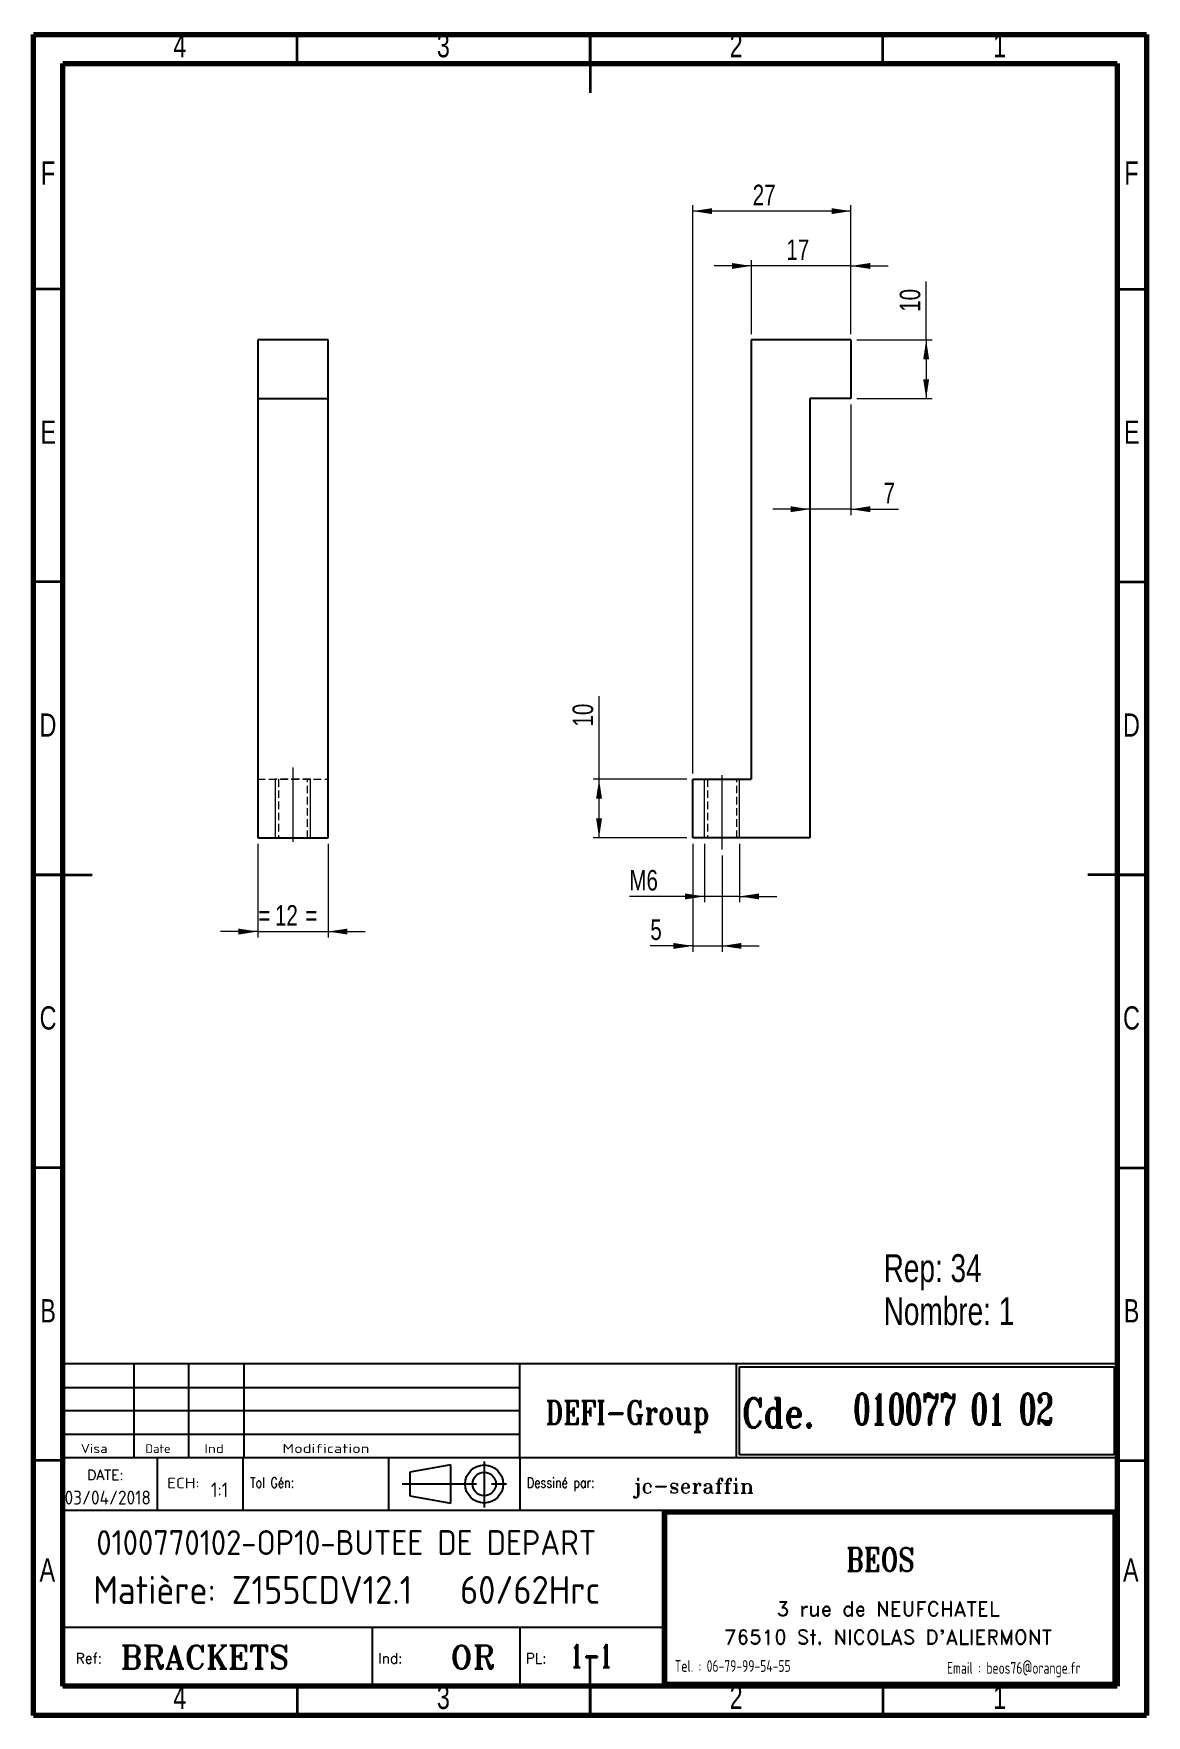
# Model space of a CAD drawing. Header units: millimetres. Extents: x 15 to 205, y 5 to 292.
import ezdxf

# ---------------------------------------------------------------- set-up
doc = ezdxf.new("R2010")
doc.units = ezdxf.units.MM
doc.linetypes.add('CENTERX2', pattern=[20.32, 12.7, -2.54, 2.54, -2.54])
doc.linetypes.add('HIDDEN', pattern=[1.905, 1.27, -0.635])
doc.layers.add('DIMENSIONS', color=176, linetype='Continuous')
doc.styles.add('SLDTEXTSTYLE0', font='TXT', dxfattribs={"width": 0.75})
doc.styles.add('SLDTEXTSTYLE1', font='ISOCP')
doc.styles.add('SLDTEXTSTYLE10', font='ISOCP', dxfattribs={"width": 1.147311})
doc.styles.add('SLDTEXTSTYLE11', font='ISOCP', dxfattribs={"width": 1.385904})
doc.styles.add('SLDTEXTSTYLE12', font='ISOCP', dxfattribs={"width": 1.246461})
doc.styles.add('SLDTEXTSTYLE13', font='ROMAND')
doc.styles.add('SLDTEXTSTYLE2', font='ROMANT', dxfattribs={"width": 0.8})
doc.styles.add('SLDTEXTSTYLE3', font='ISOCP', dxfattribs={"width": 0.8})
doc.styles.add('SLDTEXTSTYLE4', font='ROMANS', dxfattribs={"width": 0.8})
doc.styles.add('SLDTEXTSTYLE5', font='ROMANT')
doc.styles.add('SLDTEXTSTYLE6', font='ROMANS')
doc.styles.add('SLDTEXTSTYLE7', font='ROMANT', dxfattribs={"width": 0.65})
doc.styles.add('SLDTEXTSTYLE8', font='ISOCP', dxfattribs={"width": 1.446157})
doc.styles.add('SLDTEXTSTYLE9', font='ISOCP', dxfattribs={"width": 1.294402})
doc.dimstyles.new('SLDDIMSTYLE0', dxfattribs={"dimtxt": 3.5, "dimasz": 3.302, "dimexe": 0, "dimexo": 0.0625, "dimgap": 0.875, "dimtad": 1, "dimrnd": 1e-09, "dimzin": 12, "dimdsep": 46, "dimtxsty": 'SLDTEXTSTYLE0', "dimsah": 1, "dimcen": 0.09, "dimadec": 0, "dimazin": 3, "dimtfac": 1, "dimtmove": 0, "dimatfit": 0, "dimfxl": 1, "dimfrac": 2, "dimtolj": 1, "dimtzin": 12, "dimarcsym": 0})
doc.dimstyles.new('SLDDIMSTYLE1', dxfattribs={"dimtxt": 3.5, "dimasz": 3.302, "dimexe": 0, "dimexo": 0.0625, "dimgap": 0.875, "dimtad": 1, "dimrnd": 1e-09, "dimzin": 12, "dimdsep": 46, "dimtxsty": 'SLDTEXTSTYLE0', "dimsah": 1, "dimcen": 0.09, "dimadec": 0, "dimazin": 3, "dimtfac": 1, "dimtofl": 0, "dimtmove": 0, "dimatfit": 3, "dimfxl": 1, "dimfrac": 2, "dimtolj": 1, "dimtzin": 12, "dimarcsym": 0})

# ---------------------------------------------------------------- blocks, each defined once
blk = doc.blocks.new('SW_NOTE_0')
at = {"color": 0, "linetype": 'Continuous', "lineweight": 0, "char_height": 4.763, "attachment_point": 1, "style": 'SLDTEXTSTYLE0'}
for s, insert in [('Rep: 34', (0, 6.14)), ('Nombre: 1', (0, -1.21))]:
    blk.add_mtext(s, dxfattribs=dict(at, insert=insert))
blk = doc.blocks.new('_D')
at = {"color": 7, "linetype": 'Continuous', "lineweight": 18}
for p, q in [((53.28, 153.82), (53.28, 137.82)), ((65.28, 153.82), (65.28, 137.82)), ((53.28, 138.82), (46.93, 138.82)), ((53.28, 138.82), (65.28, 138.82)), ((65.28, 138.82), (71.63, 138.82))]:
    blk.add_line(p, q, dxfattribs=at)
for points in [[(53.28, 138.82), (49.98, 139.32), (49.98, 138.31)], [(65.28, 138.82), (68.58, 138.31), (68.58, 139.32)]]:
    blk.add_solid(points, dxfattribs=at)
at = {"color": 7, "linetype": 'Continuous', "lineweight": 18, "char_height": 3.5, "attachment_point": 1, "style": 'SLDTEXTSTYLE0'}
for s, insert in [('=', (53.38, 143.33)), ('12', (56.21, 143.33)), ('=', (61.38, 143.33))]:
    blk.add_mtext(s, dxfattribs=dict(at, insert=insert))
blk = doc.blocks.new('_D_1')
at = {"color": 7, "linetype": 'Continuous', "lineweight": 18}
for p, q in [((167.4, 239.82), (167.4, 249.8)), ((155.55, 239.82), (168.4, 239.82)), ((167.4, 239.82), (167.4, 229.82)), ((155.55, 229.82), (168.4, 229.82))]:
    blk.add_line(p, q, dxfattribs=at)
for points in [[(167.4, 239.82), (166.89, 236.51), (167.91, 236.51)], [(167.4, 229.82), (167.91, 233.12), (166.89, 233.12)]]:
    blk.add_solid(points, dxfattribs=at)
at = {"color": 7, "linetype": 'Continuous', "lineweight": 18, "insert": (162.89, 244.63), "char_height": 3.5, "attachment_point": 1, "rotation": 90, "style": 'SLDTEXTSTYLE0'}
blk.add_mtext('10', dxfattribs=at)
blk = doc.blocks.new('_D_2')
at = {"color": 7, "linetype": 'Continuous', "lineweight": 18}
for p, q in [((127.55, 165.82), (127.55, 262.82)), ((154.55, 261.82), (127.55, 261.82)), ((154.55, 240.82), (154.55, 262.82))]:
    blk.add_line(p, q, dxfattribs=at)
for points in [[(127.55, 261.82), (130.85, 261.31), (130.85, 262.32)], [(154.55, 261.82), (151.24, 262.32), (151.24, 261.31)]]:
    blk.add_solid(points, dxfattribs=at)
at = {"color": 7, "linetype": 'Continuous', "lineweight": 18, "insert": (137.78, 266.33), "char_height": 3.5, "attachment_point": 1, "style": 'SLDTEXTSTYLE0'}
blk.add_mtext('27', dxfattribs=at)
blk = doc.blocks.new('_D_3')
at = {"color": 7, "linetype": 'Continuous', "lineweight": 18}
for p, q in [((137.55, 240.82), (137.55, 253.46)), ((154.55, 240.82), (154.55, 253.46)), ((137.55, 252.46), (131.2, 252.46)), ((154.55, 252.46), (137.55, 252.46)), ((154.55, 252.46), (160.9, 252.46))]:
    blk.add_line(p, q, dxfattribs=at)
for points in [[(137.55, 252.46), (134.24, 252.96), (134.24, 251.95)], [(154.55, 252.46), (157.85, 251.95), (157.85, 252.96)]]:
    blk.add_solid(points, dxfattribs=at)
at = {"color": 7, "linetype": 'Continuous', "lineweight": 18, "insert": (143.53, 256.97), "char_height": 3.5, "attachment_point": 1, "style": 'SLDTEXTSTYLE0'}
blk.add_mtext('17', dxfattribs=at)
blk = doc.blocks.new('_D_4')
at = {"color": 7, "linetype": 'Continuous', "lineweight": 18}
for p, q in [((129.55, 153.82), (129.55, 143.82)), ((135.55, 153.82), (135.55, 143.82)), ((129.55, 144.82), (116.72, 144.82)), ((135.55, 144.82), (129.55, 144.82)), ((135.55, 144.82), (141.9, 144.82))]:
    blk.add_line(p, q, dxfattribs=at)
for points in [[(129.55, 144.82), (126.24, 145.32), (126.24, 144.31)], [(135.55, 144.82), (138.85, 144.31), (138.85, 145.32)]]:
    blk.add_solid(points, dxfattribs=at)
at = {"color": 7, "linetype": 'Continuous', "lineweight": 18, "insert": (116.72, 149.33), "char_height": 3.5, "attachment_point": 1, "style": 'SLDTEXTSTYLE0'}
blk.add_mtext('M6', dxfattribs=at)
blk = doc.blocks.new('_D_5')
at = {"color": 7, "linetype": 'Continuous', "lineweight": 18}
for p, q in [((127.55, 153.82), (127.55, 135.36)), ((132.55, 151.82), (132.55, 135.36)), ((127.55, 136.36), (120.3, 136.36)), ((127.55, 136.36), (132.55, 136.36)), ((132.55, 136.36), (138.9, 136.36))]:
    blk.add_line(p, q, dxfattribs=at)
for points in [[(127.55, 136.36), (124.24, 136.87), (124.24, 135.86)], [(132.55, 136.36), (135.85, 135.86), (135.85, 136.87)]]:
    blk.add_solid(points, dxfattribs=at)
at = {"color": 7, "linetype": 'Continuous', "lineweight": 18, "insert": (120.3, 140.88), "char_height": 3.5, "attachment_point": 1, "style": 'SLDTEXTSTYLE0'}
blk.add_mtext('5', dxfattribs=at)
blk = doc.blocks.new('_D_6')
at = {"color": 7, "linetype": 'Continuous', "lineweight": 18}
for p, q in [((147.55, 228.82), (147.55, 209.92)), ((154.55, 228.82), (154.55, 209.92)), ((147.55, 210.92), (141.2, 210.92)), ((154.55, 210.92), (147.55, 210.92)), ((154.55, 210.92), (162.7, 210.92))]:
    blk.add_line(p, q, dxfattribs=at)
for points in [[(147.55, 210.92), (144.24, 211.43), (144.24, 210.42)], [(154.55, 210.92), (157.85, 210.42), (157.85, 211.43)]]:
    blk.add_solid(points, dxfattribs=at)
at = {"color": 7, "linetype": 'Continuous', "lineweight": 18, "insert": (160.11, 215.43), "char_height": 3.5, "attachment_point": 1, "style": 'SLDTEXTSTYLE0'}
blk.add_mtext('7', dxfattribs=at)
blk = doc.blocks.new('_D_7')
at = {"color": 7, "linetype": 'Continuous', "lineweight": 18}
for p, q in [((111.55, 164.82), (111.55, 179)), ((126.55, 164.82), (110.55, 164.82)), ((111.55, 154.82), (111.55, 164.82)), ((126.55, 154.82), (110.55, 154.82))]:
    blk.add_line(p, q, dxfattribs=at)
for points in [[(111.55, 164.82), (111.04, 161.51), (112.05, 161.51)], [(111.55, 154.82), (112.05, 158.12), (111.04, 158.12)]]:
    blk.add_solid(points, dxfattribs=at)
at = {"color": 7, "linetype": 'Continuous', "lineweight": 18, "insert": (107.03, 173.82), "char_height": 3.5, "attachment_point": 1, "rotation": 90, "style": 'SLDTEXTSTYLE0'}
blk.add_mtext('10', dxfattribs=at)

msp = doc.modelspace()

# ---------------------------------------------------------------- linework, layer by layer
at = {"color": 7, "linetype": 'Continuous', "lineweight": 70}
for p, q in [((15, 5), (15, 292)), ((15, 292), (205, 292)), ((205, 292), (205, 5)), ((20, 10), (20, 287)), ((20, 287), (200, 287)), ((200, 287), (200, 10)), ((200, 10), (20, 10)), ((205, 5), (15, 5))]:
    msp.add_line(p, q, dxfattribs=at)
at = {"color": 7, "linetype": 'Continuous', "lineweight": 35}
for p, q in [((60, 287), (60, 292)), ((110, 292.001), (110, 281.999)), ((110, 287), (110, 292)), ((160, 287), (160, 292)), ((20, 248.5), (15, 248.5)), ((200, 248.5), (205, 248.5)), ((20, 198.5), (15, 198.5)), ((200, 198.5), (205, 198.5)), ((14.999, 148.5), (25.001, 148.5)), ((20, 148.5), (15, 148.5)), ((205.001, 148.5), (194.999, 148.5)), ((200, 148.5), (205, 148.5)), ((20, 98.5), (15, 98.5)), ((200, 98.5), (205, 98.5)), ((20, 48.5), (15, 48.5)), ((200, 48.5), (205, 48.5)), ((110, 4.999), (110, 15.001)), ((60, 10), (60, 5)), ((110, 10), (110, 5)), ((160, 10), (160, 5))]:
    msp.add_line(p, q, dxfattribs=at)
at = {"color": 7, "linetype": 'Continuous', "lineweight": 25}
for p, q in [((65.283, 239.816), (53.283, 239.816)), ((53.283, 239.816), (53.283, 229.816)), ((65.283, 229.816), (65.283, 239.816)), ((154.545, 239.816), (137.545, 239.816)), ((137.545, 239.816), (137.545, 164.816)), ((154.545, 239.816), (154.545, 229.816)), ((53.283, 229.816), (65.283, 229.816)), ((53.283, 229.816), (53.283, 154.816)), ((65.283, 154.816), (65.283, 229.816)), ((154.545, 229.816), (147.545, 229.816)), ((147.545, 229.816), (147.545, 154.816)), ((127.545, 154.816), (127.545, 164.816)), ((127.545, 164.816), (137.545, 164.816)), ((53.283, 154.816), (65.283, 154.816)), ((147.545, 154.816), (127.545, 154.816))]:
    msp.add_line(p, q, dxfattribs=at)
at = {"color": 7, "linetype": 'CENTERX2', "lineweight": 18}
for p, q in [((59.283, 166.816), (59.283, 152.816)), ((132.545, 152.816), (132.545, 166.816))]:
    msp.add_line(p, q, dxfattribs=at)
at = {"color": 7, "linetype": 'HIDDEN', "lineweight": 18}
for p, q in [((53.283, 164.816), (65.283, 164.816)), ((62.283, 164.816), (56.283, 164.816)), ((56.783, 164.816), (56.783, 154.816)), ((61.783, 154.816), (61.783, 164.816)), ((135.545, 164.816), (129.545, 164.816)), ((130.045, 164.816), (130.045, 154.816)), ((135.045, 154.816), (135.045, 164.816))]:
    msp.add_line(p, q, dxfattribs=at)
at = {"color": 7, "linetype": 'Continuous', "lineweight": 18}
for p, q in [((56.283, 154.816), (56.283, 164.816)), ((62.283, 154.816), (62.283, 164.816)), ((129.545, 154.816), (129.545, 164.816)), ((135.545, 154.816), (135.545, 164.816))]:
    msp.add_line(p, q, dxfattribs=at)
at = {"color": 7, "linetype": 'Continuous', "lineweight": 50}
msp.add_line((20, 65.25), (20, 10), dxfattribs=at)
at = {"layer": 'DIMENSIONS', "color": 3}
for p, q in [((98, 65), (19.925, 65)), ((32.192, 49), (32.192, 65)), ((41.498, 49), (41.498, 65)), ((50.966, 49), (50.966, 65)), ((20, 61), (98, 61)), ((98, 57), (20, 57)), ((20, 53), (98, 53))]:
    msp.add_line(p, q, dxfattribs=at)
at = {"layer": 'DIMENSIONS', "color": 6}
for p, q in [((19.925, 65), (19.925, 10)), ((200, 10), (200, 65)), ((200, 40), (122.384, 40)), ((122.384, 40), (122.384, 10)), ((199.8, 39.8), (122.584, 39.8)), ((122.584, 39.8), (122.584, 10.2)), ((199.6, 39.6), (122.784, 39.6)), ((122.784, 39.6), (122.784, 10.4)), ((199.4, 39.4), (122.984, 39.4)), ((122.984, 39.4), (122.984, 10.6)), ((199.4, 10.6), (199.4, 39.4)), ((199.6, 10.4), (199.6, 39.6)), ((199.8, 10.2), (199.8, 39.8)), ((19.925, 10), (200, 10)), ((122.584, 10.2), (199.8, 10.2)), ((122.784, 10.4), (199.6, 10.4)), ((122.984, 10.6), (199.4, 10.6))]:
    msp.add_line(p, q, dxfattribs=at)
at = {"layer": 'DIMENSIONS', "color": 1}
for p, q in [((200, 65), (98, 65)), ((98, 49), (98, 65)), ((135, 49), (135, 65)), ((135.5, 49.5), (135.5, 64.5)), ((135.5, 64.5), (199.5, 64.5)), ((199.5, 64.5), (199.5, 49.5)), ((20, 49), (200, 49)), ((36.11, 49), (36.11, 40)), ((50.731, 49), (50.731, 40)), ((75.62, 49), (75.62, 40)), ((98, 49), (98, 40)), ((199.5, 49.5), (135.5, 49.5)), ((122.384, 40), (20, 40)), ((122.384, 20), (20, 20)), ((72.792, 20), (72.792, 10)), ((98, 20), (98, 10))]:
    msp.add_line(p, q, dxfattribs=at)
at = {"layer": 'DIMENSIONS'}
for p, q in [((135.5, 49.5), (135.5, 64.5)), ((135.5, 64.5), (199.5, 64.5)), ((199.5, 64.5), (199.5, 49.5)), ((199.5, 49.5), (135.5, 49.5))]:
    msp.add_line(p, q, dxfattribs=at)
at = {"layer": 'DIMENSIONS', "color": 7}
for p, q in [((86.244, 47.75), (79.244, 46.5)), ((79.244, 46.5), (79.244, 42.5)), ((86.244, 41.25), (86.244, 47.75)), ((79.244, 42.5), (86.244, 41.25))]:
    msp.add_line(p, q, dxfattribs=at)
at = {"layer": 'DIMENSIONS', "color": 3, "linetype": 'CENTERX2'}
for p, q in [((91.934, 48.348), (91.934, 40.513)), ((77.946, 44.5), (96.201, 44.5))]:
    msp.add_line(p, q, dxfattribs=at)
at = {"layer": 'DIMENSIONS', "color": 7}
for radius in [3.25, 2]:
    msp.add_circle((91.934, 44.5), radius, dxfattribs=at)

# ---------------------------------------------------------------- block references
at = {"color": 7, "linetype": 'Continuous', "lineweight": 0}
msp.add_blockref('SW_NOTE_0', (160.143, 77.598), dxfattribs=at)

# ---------------------------------------------------------------- texts
at = {"color": 7, "linetype": 'Continuous', "lineweight": 0, "char_height": 3.969, "attachment_point": 2, "style": 'SLDTEXTSTYLE0'}
for s, insert in [('4', (39.96, 292.06)), ('3', (84.96, 292.06)), ('2', (134.96, 292.06)), ('1', (179.96, 292.06)), ('F', (17.458, 270.31)), ('F', (202.458, 270.31)), ('E', (17.508, 226.06)), ('E', (202.508, 226.06)), ('D', (17.453, 176.06)), ('D', (202.453, 176.06)), ('C', (17.459, 126.06)), ('C', (202.459, 126.06)), ('B', (17.471, 76.06)), ('B', (202.471, 76.06)), ('A', (17.34, 31.81)), ('A', (202.34, 31.81)), ('4', (39.96, 10.06)), ('3', (84.96, 10.06)), ('2', (134.96, 10.06)), ('1', (179.96, 10.06))]:
    msp.add_mtext(s, dxfattribs=dict(at, insert=insert))
at = {"layer": 'DIMENSIONS'}
for s, insert, char_height, attachment_point, style in [('DEFI-Group', (116.42, 58.701), 4, 2, 'SLDTEXTSTYLE2'), ('Cde.', (136, 59.126), 5, 1, 'SLDTEXTSTYLE2'), ('010077 01 02', (154.955, 59.94), 5.29167, 1, 'SLDTEXTSTYLE7'), ('Visa', (23.041, 51.348), 1.5671, 1, 'SLDTEXTSTYLE12'), ('Date', (34.067, 51.283), 1.4924, 1, 'SLDTEXTSTYLE10'), ('Ind', (44.171, 51.283), 1.4924, 1, 'SLDTEXTSTYLE11'), ('Modification', (57.489, 51.348), 1.56705, 1, 'SLDTEXTSTYLE8'), ('DATE:', (24.156, 46.915), 1.7277, 1, 'SLDTEXTSTYLE6'), ('03/04/2018', (20.286, 43.368), 2.3813, 1, 'SLDTEXTSTYLE1'), ('ECH:', (37.788, 45.56), 1.8141, 1, 'SLDTEXTSTYLE9'), ('1:1', (45.263, 44.764), 2.5, 1, 'SLDTEXTSTYLE1'), ('Tol Gén:', (51.952, 45.598), 1.7277, 1, 'SLDTEXTSTYLE4'), ('Dessiné par:', (99.221, 45.598), 1.72768, 1, 'SLDTEXTSTYLE4'), ('jc-seraffin', (117.355, 45.42), 2.5, 1, 'SLDTEXTSTYLE5'), ('0100770102-OP10-BUTEE DE DEPART', (25.709, 36.619), 4.23333, 1, 'SLDTEXTSTYLE1'), ('BEOS', (159.571, 33.595), 4, 2, 'SLDTEXTSTYLE2'), ('Matière: Z155CDV12.1   60/62Hrc', (25.212, 28.796), 4.7625, 1, 'SLDTEXTSTYLE1'), ('3 rue de NEUFCHATEL', (160.909, 24.448), 2.5, 2, 'SLDTEXTSTYLE13'), ("76510 St. NICOLAS D'ALIERMONT", (160.903, 19.623), 2.5, 2, 'SLDTEXTSTYLE13'), ('Ref:', (22.168, 15.598), 1.7277, 1, 'SLDTEXTSTYLE6'), ('BRACKETS', (29.839, 16.951), 4, 1, 'SLDTEXTSTYLE5'), ('Ind:', (73.826, 15.598), 1.7277, 1, 'SLDTEXTSTYLE6'), ('OR', (86.194, 16.951), 4, 1, 'SLDTEXTSTYLE5'), ('PL:', (99.034, 15.598), 1.7277, 1, 'SLDTEXTSTYLE6'), ('1-1', (106.651, 17.173), 4, 1, 'SLDTEXTSTYLE7'), ('Tel. : 06-79-99-54-55', (134.36, 14.429), 2, 2, 'SLDTEXTSTYLE3'), ('Email : beos76@orange.fr', (182.372, 14.097), 2, 2, 'SLDTEXTSTYLE3')]:
    msp.add_mtext(s, dxfattribs=dict(at, insert=insert, char_height=char_height, attachment_point=attachment_point, style=style))

# ---------------------------------------------------------------- dimensions: what is measured, and where the dimension line sits
at = {"color": 7, "linetype": 'Continuous', "lineweight": 18}
for base, p1, p2, dimstyle, picture, middle in [((127.545, 261.816), (154.545, 239.816), (127.545, 164.816), 'SLDDIMSTYLE1', '_D_2', (140.37, 261.816)), ((137.545, 252.455), (154.545, 239.816), (137.545, 239.816), 'SLDDIMSTYLE0', '_D_3', (146.114, 252.455)), ((147.545, 210.923), (154.545, 229.816), (147.545, 229.816), 'SLDDIMSTYLE0', '_D_6', (161.403, 210.923)), ((132.545, 136.364), (127.545, 154.816), (132.545, 152.816), 'SLDDIMSTYLE0', '_D_5', (121.598, 136.364))]:
    dim = msp.add_linear_dim(base=base, p1=p1, p2=p2, dimstyle=dimstyle, dxfattribs=at)
    dim.commit()
    dim.dimension.update_dxf_attribs({"geometry": picture, "text_midpoint": middle, "dimtype": 160})
for base, p1, p2, picture, middle in [((167.402, 229.816), (154.545, 239.816), (154.545, 229.816), '_D_1', (167.402, 247.218)), ((111.545, 164.816), (127.545, 154.816), (127.545, 164.816), '_D_7', (111.545, 176.411))]:
    dim = msp.add_linear_dim(base=base, p1=p1, p2=p2, angle=90, dimstyle='SLDDIMSTYLE1', dxfattribs=at)
    dim.commit()
    dim.dimension.update_dxf_attribs({"geometry": picture, "text_midpoint": middle, "dimtype": 160})
for base, p1, p2, text, picture, middle in [((65.283, 138.816), (53.283, 154.816), (65.283, 154.816), '=<>=', '_D', (58.793, 138.816)), ((129.545, 144.816), (135.545, 154.816), (129.545, 154.816), 'M6', '_D_4', (120.155, 144.816))]:
    dim = msp.add_linear_dim(base=base, p1=p1, p2=p2, text=text, dimstyle='SLDDIMSTYLE0', dxfattribs=at)
    dim.commit()
    dim.dimension.update_dxf_attribs({"geometry": picture, "text_midpoint": middle, "dimtype": 160})

doc.saveas('drawing.dxf')
